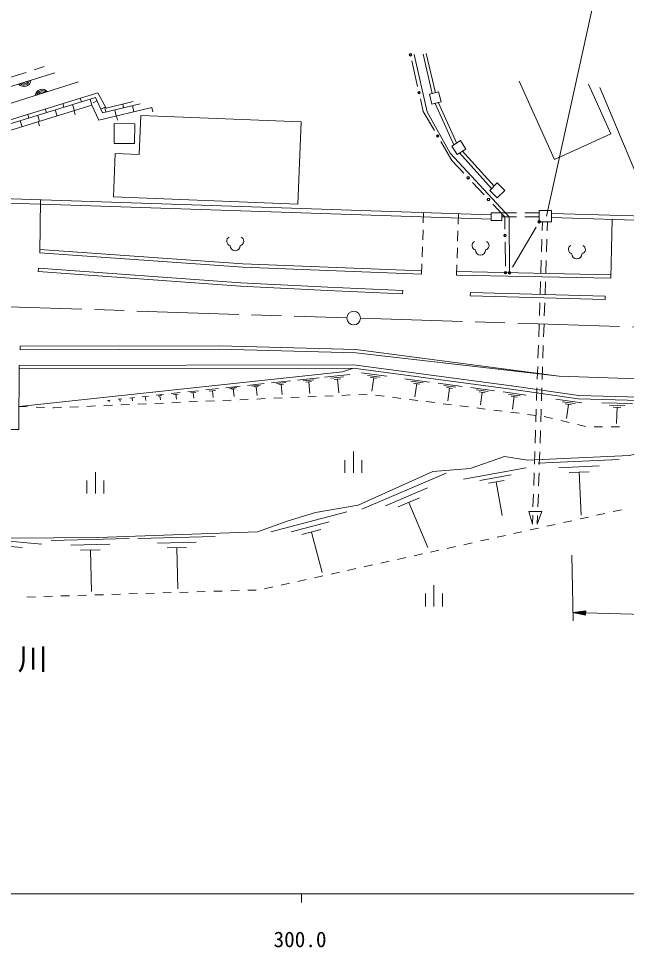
# Model space of a CAD drawing. Units: millimetres, scale not verified. Extents: x 40000 to 680000, y 20000 to 380000.
# Drawn here: x 334732 to 406244, y 198715 to 307925 of the extents above; entities that cross this region are included whole.
import ezdxf
from ezdxf.enums import TextEntityAlignment as Align

# ---------------------------------------------------------------- set-up
doc = ezdxf.new("R2010")
doc.units = ezdxf.units.MM
doc.header["$LTSCALE"] = 1000
doc.linetypes.add('CHAIN', pattern=[18.5, 12, -1.5, 3.5, -1.5])
for name, color, linetype, lineweight in [('M-BGD', 7, 'Continuous', 13), ('M-BMK', 2, 'CHAIN', 13), ('M-BMK-SRVR', 3, 'Continuous', 13), ('M-STR-HTXT', 7, 'Continuous', 13), ('M-STR-STRD', 7, 'Continuous', 13), ('M-TTL-BAND', 7, 'Continuous', 13)]:
    doc.layers.add(name, color=color, linetype=linetype, lineweight=lineweight)
doc.styles.add('ＭＳ ゴシック', font='')
doc.styles.get('ＭＳ ゴシック').set_extended_font_data('MS Gothic')

msp = doc.modelspace()

# ---------------------------------------------------------------- linework, layer by layer
at = {"layer": 'M-BGD'}
for p, q in [((382312, 303749), (383381, 299105)), ((382702, 303838), (383771, 299195)), ((381677, 299949), (380996, 302941)), ((333713, 300993), (335619, 301601)), ((336571, 301905), (337743, 302279)), ((393625, 300553), (397770, 291362)), ((404417, 294360), (401775, 300217)), ((403110, 299840), (409460, 284665)), ((343769, 298636), (315168, 289832)), ((342118, 298128), (341985, 298561)), ((343366, 297728), (343145, 298444)), ((343501, 298032), (343953, 298243)), ((344605, 296848), (343769, 298636)), ((382350, 296990), (382010, 298486)), ((338008, 296863), (337875, 297296)), ((339256, 296462), (339036, 297179)), ((340063, 297496), (339930, 297928)), ((341311, 297095), (341090, 297812)), ((341263, 297080), (341410, 296602)), ((344408, 297269), (344925, 297511)), ((349029, 297897), (344605, 296848)), ((345000, 296942), (344885, 297428)), ((346219, 296460), (346046, 297190)), ((347092, 297438), (346993, 297857)), ((348311, 296956), (348138, 297686)), ((350403, 297452), (350518, 296965)), ((383727, 297947), (385936, 293084)), ((384091, 298112), (386300, 293249)), ((335953, 296230), (335820, 296663)), ((337201, 295830), (336981, 296547)), ((346257, 296469), (346372, 295983)), ((383653, 294768), (382350, 296990)), ((335147, 295197), (334926, 295914)), ((337056, 295785), (337203, 295307)), ((397770, 291362), (404417, 294360)), ((385714, 291252), (384412, 293474)), ((386624, 292124), (390382, 287945)), ((386922, 292392), (390665, 288228)), ((387114, 289756), (385714, 291252)), ((389504, 287199), (388138, 288660)), ((337221, 280389), (337320, 286599)), ((382339, 283891), (382378, 285100)), ((391928, 284607), (390529, 286104)), ((391602, 285089), (393295, 285088)), ((394295, 285088), (395988, 285087)), ((386454, 283767), (386492, 284963)), ((391602, 284607), (393295, 284606)), ((391948, 283172), (391928, 284607)), ((392441, 284607), (392476, 278042)), ((394295, 284606), (395988, 284605)), ((396375, 284037), (396340, 283002)), ((396955, 284018), (396921, 282983)), ((404395, 277391), (404556, 284300)), ((382275, 281892), (382314, 283091)), ((386389, 281768), (386428, 282968)), ((392855, 278690), (395609, 283390)), ((396307, 282003), (396256, 280503)), ((396887, 281983), (396837, 280484)), ((382212, 279893), (382250, 281092)), ((386324, 279769), (386363, 280969)), ((392008, 278802), (391969, 281672)), ((382148, 277884), (382186, 279093)), ((386260, 277773), (386299, 278970)), ((396223, 279504), (396172, 278005)), ((396803, 279485), (396753, 277985)), ((386260, 277773), (404395, 277391)), ((386269, 278173), (404404, 277791)), ((396139, 277005), (396088, 275506)), ((396719, 276986), (396669, 275487)), ((396055, 274507), (396004, 273008)), ((396635, 274487), (396585, 272988)), ((395971, 272008), (395921, 270509)), ((396551, 271989), (396501, 270490)), ((395887, 269510), (395837, 268010)), ((396467, 269490), (396417, 267991)), ((334817, 267125), (334766, 259611)), ((395803, 267011), (395753, 265512)), ((396383, 266992), (396333, 265492)), ((367557, 265420), (370097, 265692)), ((368210, 265319), (369480, 265454)), ((370711, 265757), (373703, 266077)), ((371480, 265638), (372976, 265798)), ((371876, 265478), (372624, 265558)), ((372250, 265518), (372420, 263922)), ((375088, 266273), (378040, 265874)), ((375799, 265977), (377275, 265777)), ((376141, 265730), (376880, 265630)), ((376511, 265680), (376297, 264105)), ((380176, 265584), (383062, 265194)), ((356777, 264268), (358239, 264424)), ((359116, 264518), (360811, 264699)), ((359552, 264450), (360400, 264541)), ((359776, 264360), (360200, 264405)), ((359988, 264383), (360085, 263478)), ((361678, 264792), (363629, 265000)), ((362180, 264714), (363155, 264818)), ((362437, 264610), (362925, 264662)), ((362681, 264636), (362793, 263595)), ((364483, 265092), (366716, 265330)), ((365057, 265002), (366174, 265122)), ((365352, 264883), (365911, 264943)), ((365632, 264913), (365759, 263723)), ((368545, 265183), (369180, 265251)), ((368863, 265217), (369008, 263862)), ((380872, 265294), (382314, 265099)), ((381206, 265053), (381928, 264955)), ((381567, 265004), (381359, 263465)), ((384078, 265056), (386912, 264672)), ((384761, 264771), (386178, 264579)), ((385090, 264534), (385798, 264438)), ((385444, 264486), (385239, 262975)), ((387928, 264535), (390711, 264158)), ((395719, 264512), (395669, 263013)), ((396299, 264493), (396249, 262994)), ((346449, 263164), (346877, 263210)), ((347803, 263309), (348367, 263369)), ((348085, 263339), (348125, 262963)), ((349287, 263468), (349999, 263544)), ((349643, 263506), (349694, 263031)), ((350912, 263641), (351787, 263735)), ((351143, 263548), (351581, 263595)), ((351362, 263571), (351412, 263105)), ((352692, 263832), (353745, 263944)), ((352970, 263719), (353497, 263776)), ((353234, 263747), (353294, 263186)), ((354642, 264040), (355890, 264173)), ((354972, 263907), (355596, 263974)), ((355284, 263940), (355355, 263275)), ((357163, 264112), (357894, 264190)), ((357529, 264151), (357612, 263372)), ((362759, 263194), (363758, 263237)), ((364757, 263280), (365756, 263323)), ((366755, 263366), (367755, 263409)), ((368754, 263452), (369753, 263495)), ((370752, 263538), (371751, 263581)), ((372750, 263624), (373749, 263667)), ((374748, 263710), (375747, 263753)), ((376740, 263646), (377732, 263521)), ((378724, 263395), (379716, 263270)), ((388599, 264255), (389990, 264066)), ((388922, 264022), (389617, 263928)), ((389270, 263975), (389069, 262491)), ((391727, 264020), (394460, 263650)), ((392386, 263745), (393752, 263560)), ((392703, 263517), (393386, 263424)), ((393044, 263471), (392847, 262013)), ((334784, 262320), (335783, 262283)), ((336783, 262245), (337782, 262208)), ((338781, 262171), (338899, 262167)), ((338899, 262167), (339780, 262205)), ((340780, 262248), (341779, 262291)), ((342778, 262334), (343777, 262377)), ((344776, 262420), (345775, 262463)), ((345212, 263032), (345516, 263065)), ((345364, 263048), (345386, 262845)), ((346663, 263187), (346693, 262902)), ((346774, 262506), (347773, 262549)), ((348772, 262592), (349771, 262635)), ((350770, 262678), (351769, 262721)), ((352768, 262764), (353768, 262807)), ((354767, 262850), (355766, 262893)), ((356765, 262936), (357764, 262979)), ((358763, 263022), (359762, 263065)), ((360761, 263108), (361760, 263151)), ((380708, 263144), (381701, 263019)), ((382693, 262894), (383685, 262768)), ((384677, 262643), (385669, 262517)), ((386661, 262392), (387653, 262267)), ((388645, 262141), (389637, 262016)), ((397934, 263180), (401008, 262763)), ((398675, 262871), (400212, 262663)), ((399032, 262614), (399800, 262510)), ((399416, 262562), (399194, 260922)), ((403365, 262749), (406951, 262648)), ((404255, 262484), (406048, 262434)), ((404696, 262233), (405593, 262208)), ((405144, 262220), (405091, 260308)), ((390630, 261890), (391622, 261765)), ((392614, 261640), (393606, 261514)), ((394598, 261389), (395590, 261263)), ((395635, 262014), (395585, 260515)), ((396215, 261994), (396165, 260495)), ((396582, 261136), (397555, 260904)), ((398527, 260672), (399500, 260440)), ((400473, 260208), (401445, 259976)), ((402440, 259928), (403440, 259920)), ((333430, 259611), (334766, 259611)), ((395551, 259515), (395501, 258016)), ((396131, 259496), (396081, 257997)), ((404440, 259913), (405440, 259905)), ((374118, 257009), (374118, 254509)), ((395467, 257017), (395417, 255518)), ((396048, 256997), (395997, 255498)), ((373118, 256009), (373118, 254509)), ((375118, 256009), (375118, 254509)), ((395865, 255644), (405379, 256087)), ((343768, 254595), (343768, 252095)), ((375120, 250253), (385039, 254461)), ((387067, 253772), (394440, 255094)), ((395383, 254518), (395333, 253019)), ((395964, 254499), (395913, 252999)), ((398273, 255121), (403030, 255342)), ((399492, 254542), (401871, 254652)), ((400682, 254597), (400918, 249523)), ((342768, 253595), (342768, 252095)), ((344768, 253595), (344768, 252095)), ((388998, 253611), (392685, 254272)), ((390008, 253285), (391852, 253615)), ((390930, 253450), (391635, 249517)), ((377881, 250644), (382840, 252748)), ((379401, 250509), (381881, 251561)), ((395299, 252020), (395249, 250520)), ((395880, 252000), (395829, 250501)), ((380641, 251035), (382885, 245745)), ((405670, 250170), (404693, 249954)), ((364400, 247566), (373333, 249932)), ((395215, 249521), (395181, 248485)), ((395796, 249501), (395761, 248466)), ((401764, 249306), (400788, 249090)), ((403717, 249738), (402740, 249522)), ((366791, 247562), (371258, 248745)), ((395905, 248011), (394929, 247796)), ((397858, 248443), (396882, 248227)), ((399811, 248875), (398835, 248659)), ((328332, 246964), (337479, 246140)), ((348777, 246809), (357880, 247041)), ((368065, 247262), (370299, 247854)), ((369182, 247558), (370444, 242793)), ((392000, 247148), (391023, 246932)), ((393952, 247580), (392976, 247364)), ((330564, 246148), (335137, 245736)), ((338557, 246549), (347738, 246783)), ((340868, 245996), (345459, 246112)), ((351068, 246260), (355619, 246376)), ((352221, 245683), (354497, 245740)), ((386141, 245853), (385165, 245638)), ((388094, 246285), (387117, 246069)), ((390047, 246717), (389070, 246501)), ((342031, 245413), (344326, 245471)), ((343179, 245442), (343304, 240545)), ((353359, 245711), (353483, 240857)), ((382235, 244990), (381259, 244774)), ((384188, 245422), (383212, 245206)), ((376377, 243695), (375400, 243480)), ((378329, 244127), (377353, 243911)), ((380282, 244559), (379306, 244343)), ((372471, 242832), (371494, 242616)), ((374424, 243264), (373447, 243048)), ((366612, 241537), (365636, 241322)), ((368565, 241969), (367589, 241753)), ((370518, 242401), (369542, 242185)), ((348705, 240310), (347705, 240280)), ((350704, 240372), (349705, 240341)), ((352703, 240433), (351704, 240402)), ((354702, 240494), (353703, 240463)), ((356701, 240555), (355702, 240524)), ((358700, 240616), (357701, 240586)), ((360699, 240677), (359700, 240647)), ((362698, 240738), (361699, 240708)), ((364659, 241106), (363683, 240890)), ((382602, 240317), (382602, 238817)), ((383602, 241317), (383602, 238817)), ((384602, 240317), (384602, 238817)), ((336711, 239944), (335711, 239913)), ((338710, 240005), (337710, 239974)), ((340709, 240066), (339709, 240035)), ((342708, 240127), (341708, 240097)), ((344707, 240188), (343707, 240158)), ((346706, 240249), (345706, 240219))]:
    msp.add_line(p, q, dxfattribs=at)
for points in [[(381284, 303715), (382817, 296943), (385520, 292094), (392441, 284607)], [(291820, 290843), (299490, 291131), (307072, 292284), (313590, 293714), (338996, 301529)], [(341768, 300476), (319332, 293404), (308402, 290322), (303436, 289358), (291975, 288482)], [(314749, 290176), (344076, 299205), (345046, 297379), (348222, 298159)], [(316023, 289310), (343366, 297728), (344184, 295978), (350403, 297452)], [(316505, 287328), (333375, 286810), (317414, 287261), (390331, 284836)], [(316487, 286728), (333358, 286211), (337339, 286098), (390315, 284336)], [(397438, 284519), (409707, 284142), (451442, 282372), (461175, 282855), (498956, 281242)], [(397457, 285019), (409767, 284656), (451440, 282872), (460983, 283442), (499163, 282057)], [(337249, 280788), (361119, 279098), (382163, 278284)], [(337221, 280389), (361098, 278699), (382148, 277884)], [(374118, 266808), (372853, 266388), (334784, 262320)], [(334817, 267125), (374144, 267208), (393292, 264658), (400594, 263627), (416481, 263181), (427379, 264379), (435629, 265160), (487262, 263090), (527732, 261836), (540191, 261961), (552148, 262526), (562015, 263404), (574435, 265045)], [(334818, 266725), (374118, 266808), (393238, 264262), (400561, 263228), (416498, 262780), (427420, 263981), (435640, 264759), (487248, 262691), (527728, 261436), (540202, 261562), (552175, 262127), (562058, 263006), (574487, 264649)], [(292929, 253404), (298172, 253675), (307788, 252644), (313813, 250333), (323800, 248022), (333664, 246825), (344105, 246907), (362842, 247568), (366432, 248888), (369651, 249837), (374686, 250704), (383477, 254666), (387851, 255037), (391896, 256441), (394620, 255987), (406588, 256544), (412944, 258071), (415953, 259826)], [(395181, 248485), (394749, 249967), (396304, 249954), (395761, 248461)]]:
    msp.add_lwpolyline(points, dxfattribs=at)
for points in [[(383071, 299027), (383364, 297856), (384443, 298126), (384150, 299297)], [(367589, 286120), (345897, 286954), (346093, 292070), (348922, 291962), (349097, 296522), (367961, 295797)], [(345994, 295585), (348397, 295565), (348378, 293219), (345975, 293238)], [(385713, 292942), (386346, 291948), (387345, 292583), (386712, 293578)], [(390157, 287720), (391045, 286832), (391922, 287710), (391035, 288597)], [(390314, 284194), (391596, 284185), (391602, 285089), (390320, 285097)], [(395988, 284037), (397438, 284037), (397438, 285368), (395988, 285368)]]:
    msp.add_lwpolyline(points, close=True, dxfattribs=at)
for centre, radius in [((380830, 303672), 150), ((380830, 303672), 120), ((380830, 303672), 100), ((381843, 299217), 150), ((381843, 299217), 120), ((381843, 299217), 100), ((384032, 294121), 150), ((384032, 294121), 120), ((384032, 294121), 100), ((387626, 289208), 150), ((387626, 289208), 120), ((387626, 289208), 100), ((390016, 286651), 150), ((390016, 286651), 120), ((390016, 286651), 100), ((395988, 284037), 150), ((395988, 284037), 120), ((395988, 284037), 100), ((391958, 282422), 150), ((391958, 282422), 120), ((391958, 282422), 100), ((392019, 278052), 150), ((392019, 278052), 120), ((392019, 278052), 100), ((392476, 278042), 150), ((392476, 278042), 120), ((392476, 278042), 100)]:
    msp.add_circle(centre, radius, dxfattribs=at)
for centre, radius, start, end in [((335377, 300743), 812, 219.71732, 354.47759), ((335377, 300743), 650, 225.83311, 348.36181), ((335377, 300743), 488, 236.9658, 337.22912), ((335377, 300743), 325, 271.15509, 303.03983), ((337511, 298806), 812, 40.11562, 174.87589), ((337511, 298806), 650, 46.23141, 168.7601), ((337511, 298806), 488, 57.3641, 157.62742), ((337511, 298806), 325, 91.55339, 123.43813), ((359756, 281753), 536, 116.08703, 255.33416), ((360685, 281753), 536, 284.66584, 63.91297), ((360221, 281234), 600, 180, 0), ((388615, 281238), 536, 116.08703, 255.33416), ((389079, 280719), 600, 180, 0), ((389543, 281238), 536, 284.66584, 63.91297), ((399952, 280780), 536, 116.08703, 255.33416), ((400880, 280780), 536, 284.66584, 63.91297), ((400416, 280261), 600, 180, 0)]:
    msp.add_arc(centre, radius, start, end, dxfattribs=at)
at = {"layer": 'M-BMK'}
for p, q in [((274694, 275951), (373361, 272736)), ((374961, 272684), (473432, 269583))]:
    msp.add_line(p, q, dxfattribs=at)
at = {"layer": 'M-BMK-SRVR'}
msp.add_circle((374161, 272710), 800, dxfattribs=at)
at = {"layer": 'M-STR-HTXT'}
for p, q in [((396839, 284712), (403267, 313938)), ((399811, 244826), (399964, 237109)), ((399945, 238083), (401451, 238293)), ((399945, 238083), (401437, 237793)), ((399945, 238083), (401444, 238043)), ((401445, 238093), (400246, 238125)), ((400547, 238167), (401447, 238143)), ((401448, 238193), (400848, 238209)), ((401150, 238251), (401449, 238243)), ((401437, 237793), (401451, 238293)), ((401443, 237993), (400243, 238025)), ((400542, 237967), (401441, 237943)), ((401440, 237893), (400840, 237909)), ((401139, 237851), (401439, 237843))]:
    msp.add_line(p, q, dxfattribs=at)
msp.add_arc((453727, 2244004), 2006641, 268.50701, 273.49129, dxfattribs=at)
at = {"layer": 'M-STR-STRD'}
for p, q in [((337067, 278597), (337038, 278198)), ((379925, 275971), (379908, 275571)), ((387882, 275708), (387871, 275309)), ((387871, 275309), (403732, 274904)), ((387882, 275708), (403743, 275304)), ((403743, 275304), (403732, 274904)), ((334933, 269392), (334934, 268992)), ((415740, 265289), (398347, 265865))]:
    msp.add_line(p, q, dxfattribs=at)
for points in [[(337067, 278597), (360872, 276874), (371102, 276344), (379925, 275971)], [(337038, 278198), (360847, 276474), (371083, 275945), (379908, 275571)], [(398347, 265865), (374428, 269007), (358388, 269454), (334933, 269392)], [(398347, 265865), (374399, 268608), (358383, 269054), (334934, 268992)]]:
    msp.add_lwpolyline(points, dxfattribs=at)
at = {"layer": 'M-TTL-BAND'}
for p, q in [((40000, 205000), (579000, 205000)), ((368000, 205000), (368000, 204000))]:
    msp.add_line(p, q, dxfattribs=at)

# ---------------------------------------------------------------- texts
at = {"layer": 'M-BGD', "insert": (332376, 231050), "char_height": 2566, "attachment_point": 8, "style": 'ＭＳ ゴシック'}
msp.add_mtext('\\T1.29;椹野川', dxfattribs=at)
at = {"layer": 'M-TTL-BAND', "style": 'ＭＳ ゴシック'}
msp.add_text('300.0', height=1833, dxfattribs=at).set_placement((367844, 198195), align=Align.BOTTOM_CENTER)

doc.saveas('drawing.dxf')
